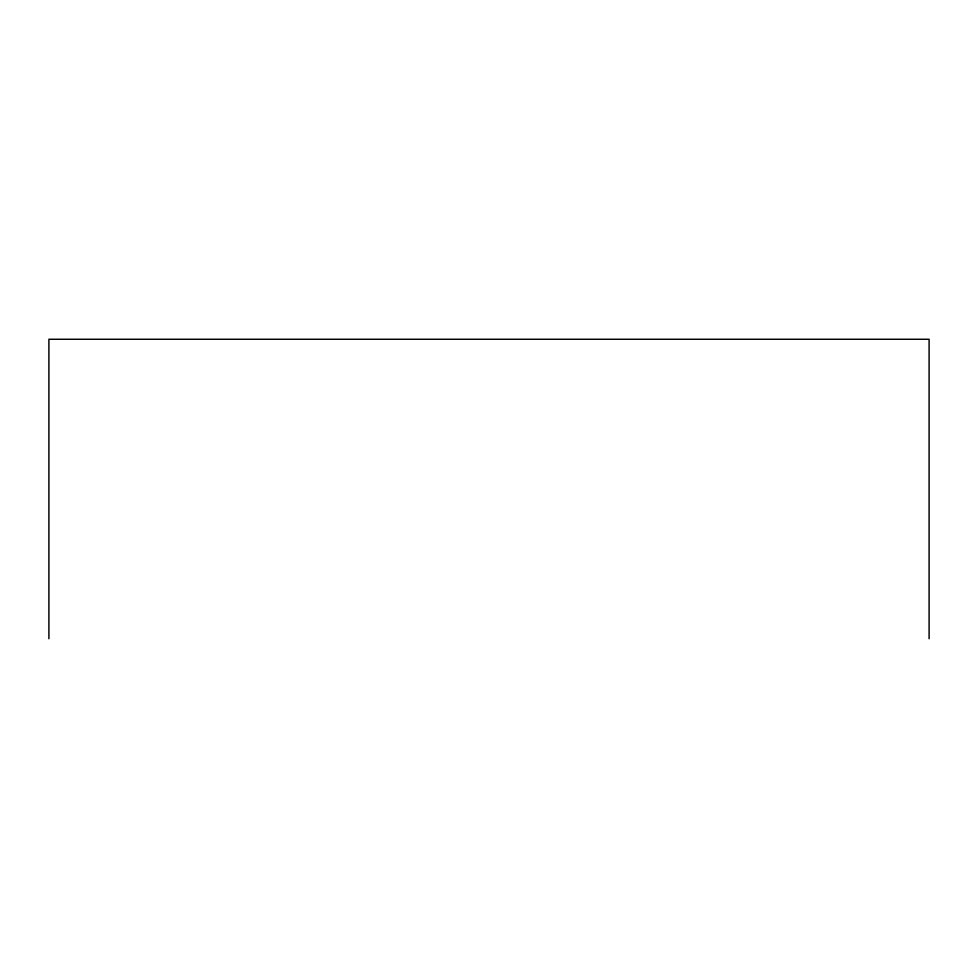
<?xml version="1.0" encoding="UTF-8"?>
<svg xmlns="http://www.w3.org/2000/svg" width="978" height="978" viewBox="0 0 978 978"><rect width="100%" height="100%" fill="white"/><g stroke="black" fill="none" stroke-linecap="round" stroke-linejoin="round"><path stroke-width="1.47" d="M929.1 638.732L929.1 339.268L48.9 339.268L48.9 638.732"/></g></svg>
